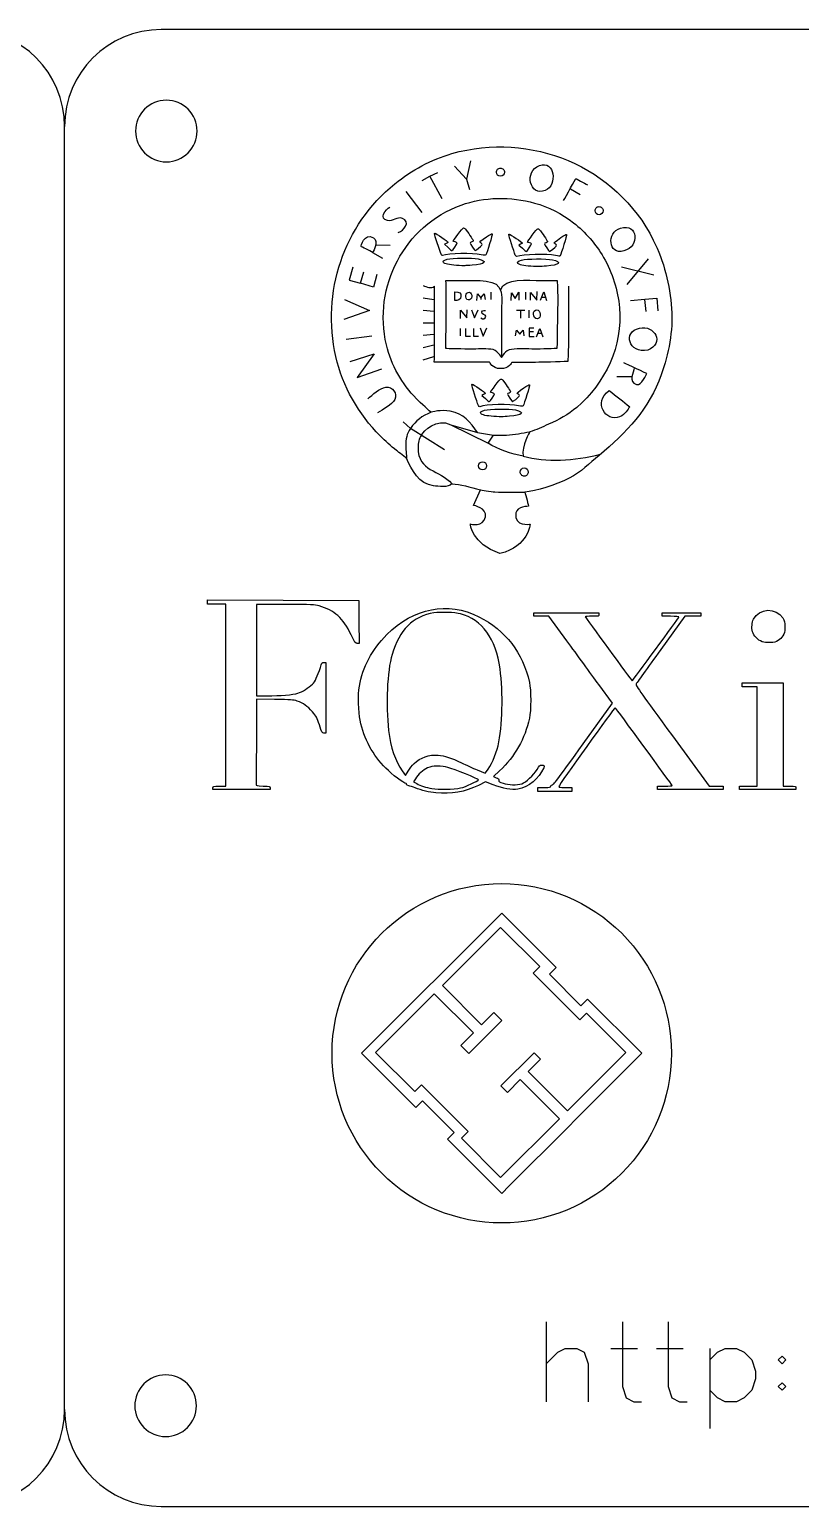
# Model space of a CAD drawing. Extents: x 0 to 398, y 0 to 77.
# Drawn here: x 97.7 to 137.8, y 0 to 76.7 of the extents above; entities that cross this region are included whole.
import ezdxf

# ---------------------------------------------------------------- set-up
doc = ezdxf.new("R2010")
doc.units = 0
doc.layers.get('0').update_dxf_attribs({"true_color": 0xffffff})

msp = doc.modelspace()

# ---------------------------------------------------------------- linework, layer by layer
at = {"color": 1, "true_color": 0xff0000}
for p, q in [((194.094, 76.7), (104.585, 76.7)), ((99.559, 5.033), (99.559, 71.667)), ((106.445, 71.43), (106.445, 71.43)), ((106.409, 5.23), (106.409, 5.23)), ((104.585, 0), (194.094, 0)), ((104.585, 0), (104.585, 0))]:
    msp.add_line(p, q, dxfattribs=at)
at = {"color": 7, "true_color": 0xffffff}
for p, q in [((120.632, 69.881), (120.433, 68.921)), ((118.133, 68.855), (118.529, 69.081)), ((118.529, 69.081), (118.948, 69.284)), ((119.162, 67.912), (118.529, 69.081)), ((119.803, 69.606), (120.433, 68.921)), ((122.404, 69.292), (122.404, 69.292)), ((117.282, 68.296), (118.109, 67.203)), ((120.433, 68.921), (120.589, 68.394)), ((125.825, 68.422), (126.327, 68.126)), ((127.526, 67.29), (127.526, 67.29)), ((115.726, 65.514), (116.473, 65.506)), ((119.384, 65.59), (119.291, 65.548)), ((119.291, 65.548), (119.474, 65.383)), ((123.242, 65.546), (123.15, 65.503)), ((123.15, 65.503), (123.333, 65.339)), ((115.558, 65.123), (116.073, 64.823)), ((119.109, 65.027), (119.11, 65.027)), ((119.913, 64.451), (119.913, 64.451)), ((122.968, 64.982), (122.968, 64.982)), ((128.771, 63.461), (129.887, 64.791)), ((114.529, 64.351), (114.344, 63.682)), ((114.344, 63.682), (114.936, 63.535)), ((114.936, 63.535), (115.094, 64.115)), ((115.776, 63.983), (115.595, 63.328)), ((123.771, 64.406), (123.771, 64.406)), ((128.482, 64.38), (130.164, 63.96)), ((115.595, 63.328), (114.936, 63.535)), ((119.822, 62.634), (119.823, 63.072)), ((120.964, 62.634), (121.007, 62.978)), ((121.007, 62.978), (121.179, 62.763)), ((121.179, 62.763), (121.35, 62.978)), ((121.35, 62.978), (121.393, 62.677)), ((121.694, 63.064), (121.694, 62.677)), ((122.75, 62.635), (122.773, 63.03)), ((122.773, 63.03), (122.959, 62.725)), ((122.959, 62.725), (123.148, 63.053)), ((123.148, 63.053), (123.146, 62.637)), ((123.495, 63.064), (123.495, 62.677)), ((123.75, 62.641), (123.75, 63.049)), ((123.75, 63.049), (124.093, 62.647)), ((124.093, 62.647), (124.096, 63.089)), ((124.282, 62.639), (124.445, 63.076)), ((124.445, 63.076), (124.581, 62.629)), ((125.726, 63.364), (125.726, 60.489)), ((114.1, 62.677), (115.393, 62.104)), ((118.176, 62.763), (118.733, 62.677)), ((120.126, 62.134), (120.456, 61.729)), ((120.456, 61.729), (120.473, 62.143)), ((120.696, 62.146), (120.844, 61.725)), ((120.844, 61.725), (121.034, 62.143)), ((121.179, 62.763), (121.179, 62.677)), ((122.251, 62.205), (122.251, 59.674)), ((124.527, 62.777), (124.334, 62.777)), ((125.169, 62.806), (125.142, 60.918)), ((128.957, 62.629), (129.701, 62.692)), ((129.676, 62.675), (129.743, 62.063)), ((129.701, 62.692), (130.31, 62.754)), ((130.31, 62.754), (130.373, 62.084)), ((115.393, 62.104), (114.057, 61.648)), ((118.176, 62.12), (118.733, 62.077)), ((118.176, 61.476), (118.733, 61.476)), ((123.024, 62.12), (123.453, 62.12)), ((123.238, 62.077), (123.242, 61.706)), ((123.667, 62.12), (123.667, 61.734)), ((114.186, 60.618), (115.516, 60.79)), ((118.176, 60.833), (118.733, 60.875)), ((120.106, 61.176), (120.106, 60.79)), ((120.385, 61.173), (120.384, 60.783)), ((120.384, 60.783), (120.64, 60.784)), ((120.801, 61.172), (120.799, 60.783)), ((120.799, 60.783), (121.056, 60.783)), ((121.143, 61.203), (121.302, 60.77)), ((121.302, 60.77), (121.486, 61.207)), ((122.981, 60.79), (123.024, 61.09)), ((123.024, 61.09), (123.195, 60.875)), ((123.195, 60.875), (123.367, 61.09)), ((123.367, 61.09), (123.41, 60.79)), ((123.905, 60.994), (123.683, 60.994)), ((123.692, 61.197), (123.685, 60.754)), ((123.685, 60.754), (123.945, 60.76)), ((123.935, 61.197), (123.692, 61.197)), ((124.075, 60.743), (124.246, 61.181)), ((124.338, 60.919), (124.14, 60.917)), ((124.246, 61.181), (124.401, 60.743)), ((114.393, 59.465), (115.635, 59.86)), ((115.635, 59.86), (114.753, 58.626)), ((118.176, 60.189), (118.733, 60.318)), ((114.753, 58.626), (116.029, 59.082)), ((118.176, 59.545), (118.733, 59.717)), ((120.449, 59.417), (119.248, 59.417)), ((128.242, 58.685), (129.009, 58.687)), ((121.321, 57.745), (121.229, 57.702)), ((121.229, 57.702), (121.412, 57.538)), ((121.047, 57.181), (121.047, 57.181)), ((117.532, 55.985), (117.146, 56.328)), ((119.611, 56.179), (121.007, 55.77)), ((119.611, 56.179), (121.565, 55.212)), ((121.85, 56.605), (121.85, 56.605)), ((119.291, 54.869), (117.532, 55.985)), ((121.007, 55.77), (121.828, 55.641)), ((121.565, 55.212), (121.828, 55.641)), ((121.828, 55.641), (122.509, 55.643)), ((121.478, 54.041), (121.478, 54.041)), ((123.638, 53.719), (123.638, 53.719)), ((120.802, 51.985), (121.158, 52.802)), ((106.984, 46.969), (106.984, 47.075)), ((106.984, 47.075), (110.909, 47.066)), ((106.984, 46.863), (106.984, 46.969)), ((107.46, 46.863), (106.984, 46.863)), ((107.936, 46.863), (107.46, 46.863)), ((107.936, 42.135), (107.936, 46.863)), ((111.015, 46.843), (109.523, 46.845)), ((109.523, 46.845), (109.523, 44.596)), ((110.909, 47.066), (114.835, 47.057)), ((114.835, 47.057), (114.844, 45.937)), ((123.921, 46.316), (123.921, 46.404)), ((123.921, 46.404), (125.614, 46.404)), ((123.921, 46.228), (123.921, 46.316)), ((124.318, 46.228), (123.921, 46.228)), ((124.715, 46.228), (124.318, 46.228)), ((125.648, 44.949), (124.715, 46.228)), ((125.614, 46.404), (127.308, 46.404)), ((127.308, 46.404), (127.308, 46.316)), ((131.772, 46.228), (130.519, 44.496)), ((130.59, 46.316), (130.59, 46.404)), ((130.59, 46.404), (131.595, 46.404)), ((130.59, 46.228), (130.59, 46.316)), ((131.034, 46.228), (130.59, 46.228)), ((131.595, 46.404), (132.601, 46.404)), ((132.186, 46.228), (131.772, 46.228)), ((132.601, 46.228), (132.186, 46.228)), ((132.601, 46.404), (132.601, 46.316)), ((132.601, 46.316), (132.601, 46.228)), ((114.844, 45.937), (114.853, 44.816)), ((114.853, 44.816), (114.756, 44.817)), ((135.78, 44.91), (135.78, 44.91)), ((113.024, 43.828), (113.123, 43.828)), ((113.123, 43.828), (113.123, 41.994)), ((109.524, 42.223), (109.524, 42.099)), ((128.01, 41.715), (127.296, 42.692)), ((134.753, 42.664), (134.753, 42.77)), ((134.753, 42.77), (135.812, 42.77)), ((134.753, 42.558), (134.753, 42.664)), ((135.142, 42.558), (134.753, 42.558)), ((135.53, 42.558), (135.142, 42.558)), ((135.53, 39.982), (135.53, 42.558)), ((135.812, 42.77), (136.871, 42.77)), ((136.871, 42.77), (136.871, 40.088)), ((107.936, 37.406), (107.936, 42.135)), ((109.524, 41.93), (109.52, 39.756)), ((109.524, 42.099), (110.045, 42.1)), ((110.468, 41.915), (109.524, 41.93)), ((113.123, 41.994), (113.123, 40.159)), ((126.494, 39.605), (128.01, 41.715)), ((113.123, 40.159), (113.026, 40.159)), ((131.122, 40.019), (133.04, 37.406)), ((135.53, 37.406), (135.53, 39.982)), ((136.871, 40.088), (136.871, 37.406)), ((117.716, 38.576), (117.716, 38.576)), ((117.095, 38.196), (117.257, 37.968)), ((117.257, 37.968), (117.398, 38.186)), ((117.784, 37.795), (117.681, 37.626)), ((117.681, 37.626), (117.846, 37.538)), ((120.992, 38.249), (121.398, 38.079)), ((121.413, 37.626), (121.053, 37.449)), ((121.398, 38.079), (121.479, 38.175)), ((121.811, 37.476), (121.413, 37.626)), ((122.153, 38.206), (121.829, 37.904)), ((121.829, 37.904), (121.974, 37.846)), ((107.266, 37.23), (107.266, 37.318)), ((107.266, 37.318), (107.266, 37.318)), ((108.748, 37.23), (107.266, 37.23)), ((107.601, 37.406), (107.936, 37.406)), ((110.23, 37.23), (108.748, 37.23)), ((110.23, 37.317), (110.23, 37.23)), ((118.847, 37.055), (118.847, 37.055)), ((120.128, 37.314), (120.128, 37.314)), ((124.132, 37.23), (124.132, 37.336)), ((124.132, 37.336), (124.468, 37.336)), ((124.132, 37.124), (124.132, 37.23)), ((124.132, 37.23), (124.132, 37.23)), ((125.015, 37.124), (124.132, 37.124)), ((125.897, 37.124), (125.015, 37.124)), ((125.562, 37.336), (125.897, 37.336)), ((125.897, 37.336), (125.897, 37.23)), ((125.897, 37.23), (125.897, 37.124)), ((130.343, 37.318), (130.343, 37.406)), ((130.343, 37.406), (130.734, 37.406)), ((130.343, 37.23), (130.343, 37.318)), ((132.054, 37.23), (130.343, 37.23)), ((133.765, 37.23), (132.054, 37.23)), ((133.04, 37.406), (133.403, 37.406)), ((133.403, 37.406), (133.765, 37.406)), ((133.765, 37.406), (133.765, 37.318)), ((133.765, 37.318), (133.765, 37.23)), ((134.612, 37.318), (134.612, 37.406)), ((134.612, 37.406), (135.071, 37.406)), ((134.612, 37.23), (134.612, 37.318)), ((136.077, 37.23), (134.612, 37.23)), ((135.071, 37.406), (135.53, 37.406)), ((137.541, 37.23), (136.077, 37.23)), ((136.871, 37.406), (137.206, 37.406)), ((137.541, 37.318), (137.541, 37.23)), ((122.262, 30.814), (118.817, 27.369)), ((125.083, 27.993), (122.262, 30.814)), ((119.179, 27.047), (122.206, 30.074)), ((122.206, 30.074), (124.241, 28.04)), ((124.241, 28.04), (123.894, 27.693)), ((123.894, 27.693), (126.319, 25.267)), ((124.736, 27.646), (125.083, 27.993)), ((126.376, 26.006), (124.736, 27.646)), ((118.449, 27.001), (114.981, 23.533)), ((118.817, 27.369), (118.449, 27.001)), ((121.214, 25.012), (119.179, 27.047)), ((115.711, 23.579), (118.761, 26.629)), ((118.761, 26.629), (120.796, 24.595)), ((126.723, 26.353), (126.376, 26.006)), ((129.543, 23.533), (126.723, 26.353)), ((121.854, 25.652), (121.214, 25.012)), ((122.27, 25.236), (121.854, 25.652)), ((126.319, 25.267), (126.667, 25.614)), ((126.667, 25.614), (128.702, 23.579)), ((120.796, 24.595), (120.134, 23.932)), ((120.55, 23.516), (122.27, 25.236)), ((120.134, 23.932), (120.55, 23.516)), ((114.981, 23.533), (117.802, 20.713)), ((117.746, 21.545), (115.711, 23.579)), ((123.941, 23.565), (122.221, 21.845)), ((123.639, 22.587), (124.279, 23.227)), ((124.279, 23.227), (123.941, 23.565)), ((128.702, 23.579), (125.674, 20.552)), ((126.098, 20.088), (129.543, 23.533)), ((131.074, 23.533), (131.074, 23.533)), ((125.674, 20.552), (123.639, 22.587)), ((118.093, 21.892), (117.746, 21.545)), ((120.519, 19.466), (118.093, 21.892)), ((122.221, 21.845), (122.559, 21.506)), ((122.559, 21.506), (123.222, 22.169)), ((123.222, 22.169), (125.257, 20.134)), ((117.802, 20.713), (118.149, 21.06)), ((118.149, 21.06), (119.789, 19.42)), ((125.257, 20.134), (122.206, 17.084)), ((125.73, 19.72), (126.098, 20.088)), ((119.789, 19.42), (119.442, 19.073)), ((120.172, 19.119), (120.519, 19.466)), ((122.655, 16.645), (125.73, 19.72)), ((119.442, 19.073), (122.262, 16.252)), ((122.206, 17.084), (120.172, 19.119)), ((122.262, 16.252), (122.655, 16.645)), ((124.574, 9.587), (124.574, 5.438)), ((128.525, 9.587), (128.525, 6.228)), ((130.896, 9.587), (130.896, 6.228)), ((124.574, 7.413), (125.167, 8.006)), ((125.167, 8.006), (125.562, 8.204)), ((125.562, 8.204), (126.155, 8.204)), ((126.155, 8.204), (126.55, 8.006)), ((126.55, 8.006), (126.747, 7.413)), ((127.933, 8.204), (129.315, 8.204)), ((130.303, 8.204), (131.686, 8.204)), ((133.069, 8.204), (133.069, 4.055)), ((133.069, 7.611), (133.464, 8.006)), ((133.464, 8.006), (133.859, 8.204)), ((133.859, 8.204), (134.452, 8.204)), ((134.452, 8.204), (134.847, 8.006)), ((134.847, 8.006), (135.242, 7.611)), ((136.823, 7.809), (136.625, 7.611)), ((137.02, 7.611), (136.823, 7.809)), ((126.747, 7.413), (126.747, 5.438)), ((135.242, 7.611), (135.44, 7.018)), ((135.44, 7.018), (135.44, 6.623)), ((136.625, 7.611), (136.823, 7.413)), ((136.823, 7.413), (137.02, 7.611)), ((128.525, 6.228), (128.723, 5.635)), ((130.896, 6.228), (131.093, 5.635)), ((135.44, 6.623), (135.242, 6.031)), ((136.823, 6.426), (136.625, 6.228)), ((136.625, 6.228), (136.823, 6.031)), ((137.02, 6.228), (136.823, 6.426)), ((136.823, 6.031), (137.02, 6.228)), ((128.723, 5.635), (129.118, 5.438)), ((129.118, 5.438), (129.513, 5.438)), ((131.093, 5.635), (131.489, 5.438)), ((131.489, 5.438), (131.884, 5.438)), ((133.464, 5.635), (133.069, 6.031)), ((133.859, 5.438), (133.464, 5.635)), ((134.452, 5.438), (133.859, 5.438)), ((134.847, 5.635), (134.452, 5.438)), ((135.242, 6.031), (134.847, 5.635))]:
    msp.add_line(p, q, dxfattribs=at)
at = {"color": 1, "true_color": 0xff0000}
for points in [[(99.559, 71.667), (99.559, 74.455), (97.318, 76.7), (94.534, 76.7)], [(104.585, 76.7), (101.801, 76.7), (99.559, 74.455), (99.559, 71.667)], [(104.845, 73.03), (104.42, 73.03), (104.013, 72.862), (103.713, 72.562)], [(105.976, 72.562), (105.676, 72.862), (105.269, 73.03), (104.845, 73.03)], [(103.713, 72.562), (103.413, 72.261), (103.245, 71.854), (103.245, 71.43)], [(106.445, 71.43), (106.445, 71.854), (106.276, 72.261), (105.976, 72.562)], [(103.245, 71.43), (103.245, 71.006), (103.413, 70.599), (103.713, 70.299)], [(105.976, 70.299), (106.276, 70.599), (106.445, 71.006), (106.445, 71.43)], [(103.713, 70.299), (104.013, 69.999), (104.42, 69.83), (104.845, 69.83)], [(104.845, 69.83), (105.269, 69.83), (105.676, 69.999), (105.976, 70.299)], [(103.678, 6.362), (103.378, 6.062), (103.209, 5.655), (103.209, 5.23)], [(104.809, 6.83), (104.385, 6.83), (103.978, 6.662), (103.678, 6.362)], [(105.941, 6.362), (105.641, 6.662), (105.234, 6.83), (104.809, 6.83)], [(106.409, 5.23), (106.409, 5.655), (106.241, 6.062), (105.941, 6.362)], [(94.534, 0), (97.318, 0), (99.559, 2.245), (99.559, 5.033)], [(99.559, 5.033), (99.559, 2.245), (101.801, 0), (104.585, 0)], [(103.209, 5.23), (103.209, 4.806), (103.378, 4.399), (103.678, 4.099)], [(105.941, 4.099), (106.241, 4.399), (106.409, 4.806), (106.409, 5.23)], [(103.678, 4.099), (103.978, 3.799), (104.385, 3.63), (104.809, 3.63)], [(104.809, 3.63), (105.234, 3.63), (105.641, 3.799), (105.941, 4.099)]]:
    msp.add_open_spline(points, degree=3, dxfattribs=at)
at = {"color": 7, "true_color": 0xffffff}
for points in [[(119.677, 70.259), (123.748, 71.429), (128.216, 69.603), (130.134, 65.766)], [(116.717, 68.692), (117.581, 69.39), (118.607, 69.951), (119.677, 70.259)], [(124.225, 69.639), (125.013, 69.939), (125.176, 68.608), (124.525, 68.341)], [(121.987, 69.292), (121.987, 69.349), (122.009, 69.403), (122.048, 69.443)], [(122.196, 69.078), (122.08, 69.078), (121.987, 69.174), (121.987, 69.292)], [(122.048, 69.443), (122.087, 69.483), (122.14, 69.506), (122.196, 69.506)], [(122.196, 69.506), (122.251, 69.506), (122.304, 69.483), (122.343, 69.443)], [(122.404, 69.292), (122.404, 69.174), (122.311, 69.078), (122.196, 69.078)], [(122.343, 69.443), (122.382, 69.403), (122.404, 69.349), (122.404, 69.292)], [(124.525, 68.341), (123.724, 68.013), (123.395, 69.333), (124.225, 69.639)], [(113.646, 59.717), (112.908, 63.058), (114.032, 66.526), (116.717, 68.692)], [(125.469, 67.826), (125.603, 68.029), (126.113, 68.964), (126.113, 68.964)], [(126.113, 68.964), (126.113, 68.964), (126.57, 68.717), (126.713, 68.641)], [(116.273, 60.318), (115.56, 63.335), (117.209, 66.514), (120.149, 67.581)], [(120.149, 67.581), (121.356, 68.019), (122.736, 68.028), (123.967, 67.691)], [(123.967, 67.691), (124.69, 67.493), (125.395, 67.128), (125.984, 66.667)], [(127.17, 67.442), (127.209, 67.482), (127.262, 67.504), (127.318, 67.504)], [(127.318, 67.504), (127.373, 67.504), (127.426, 67.482), (127.465, 67.442)], [(116.331, 66.776), (115.858, 66.869), (116.226, 67.36), (116.459, 67.482)], [(117.101, 66.892), (116.834, 66.994), (116.592, 66.724), (116.331, 66.776)], [(116.888, 66.153), (117.17, 66.248), (117.556, 66.719), (117.101, 66.892)], [(127.109, 67.29), (127.109, 67.347), (127.131, 67.401), (127.17, 67.442)], [(127.318, 67.076), (127.202, 67.076), (127.109, 67.172), (127.109, 67.29)], [(127.526, 67.29), (127.526, 67.172), (127.433, 67.076), (127.318, 67.076)], [(127.465, 67.442), (127.504, 67.401), (127.526, 67.347), (127.526, 67.29)], [(114.955, 65.429), (114.955, 65.429), (115.1, 66.173), (115.611, 65.884)], [(118.771, 66.086), (118.771, 66.108), (118.781, 66.126), (118.793, 66.126)], [(119.11, 65.027), (119.035, 65.222), (118.771, 66.049), (118.771, 66.086)], [(118.793, 66.126), (118.83, 66.126), (119.476, 65.68), (119.476, 65.655)], [(119.745, 65.708), (119.745, 65.715), (119.852, 65.872), (119.982, 66.058)], [(119.982, 66.058), (120.128, 66.264), (120.243, 66.395), (120.278, 66.395)], [(120.278, 66.395), (120.31, 66.395), (120.373, 66.346), (120.417, 66.286)], [(120.417, 66.286), (120.595, 66.045), (120.786, 65.754), (120.786, 65.723)], [(121.77, 66.096), (121.794, 66.072), (121.494, 65.094), (121.432, 64.996)], [(121.476, 65.941), (121.622, 66.042), (121.754, 66.111), (121.77, 66.096)], [(122.629, 66.041), (122.629, 66.063), (122.64, 66.081), (122.652, 66.081)], [(122.968, 64.982), (122.894, 65.178), (122.629, 66.004), (122.629, 66.041)], [(122.652, 66.081), (122.688, 66.081), (123.335, 65.636), (123.335, 65.611)], [(123.603, 65.663), (123.603, 65.67), (123.71, 65.828), (123.841, 66.013)], [(123.841, 66.013), (123.987, 66.22), (124.101, 66.35), (124.137, 66.35)], [(124.137, 66.35), (124.169, 66.35), (124.232, 66.301), (124.276, 66.241)], [(124.276, 66.241), (124.454, 66.001), (124.645, 65.709), (124.645, 65.679)], [(125.628, 66.052), (125.653, 66.027), (125.352, 65.049), (125.29, 64.952)], [(125.335, 65.897), (125.481, 65.997), (125.613, 66.067), (125.628, 66.052)], [(125.984, 66.667), (126.616, 66.172), (127.153, 65.563), (127.553, 64.865)], [(128.601, 65.2), (127.799, 64.982), (127.69, 66.159), (128.429, 66.382)], [(128.429, 66.382), (129.349, 66.66), (129.452, 65.431), (128.601, 65.2)], [(115.558, 65.123), (115.422, 65.202), (114.955, 65.429), (114.955, 65.429)], [(115.611, 65.884), (115.874, 65.698), (115.622, 65.218), (115.558, 65.123)], [(119.476, 65.655), (119.476, 65.643), (119.434, 65.614), (119.384, 65.59)], [(119.474, 65.383), (119.575, 65.293), (119.667, 65.219), (119.679, 65.219)], [(119.679, 65.219), (119.708, 65.219), (119.946, 65.576), (119.946, 65.619)], [(119.846, 65.672), (119.79, 65.685), (119.745, 65.7), (119.745, 65.708)], [(119.946, 65.619), (119.946, 65.636), (119.901, 65.66), (119.846, 65.672)], [(120.702, 65.669), (120.656, 65.658), (120.618, 65.632), (120.618, 65.612)], [(120.618, 65.612), (120.618, 65.573), (120.854, 65.219), (120.881, 65.219)], [(120.786, 65.723), (120.786, 65.705), (120.748, 65.681), (120.702, 65.669)], [(120.881, 65.219), (120.916, 65.219), (121.185, 65.441), (121.223, 65.501)], [(121.139, 65.634), (121.088, 65.654), (121.18, 65.738), (121.476, 65.941)], [(121.223, 65.501), (121.262, 65.564), (121.244, 65.592), (121.139, 65.634)], [(123.335, 65.611), (123.335, 65.599), (123.293, 65.569), (123.242, 65.546)], [(123.333, 65.339), (123.433, 65.248), (123.526, 65.175), (123.538, 65.175)], [(123.538, 65.175), (123.566, 65.175), (123.805, 65.532), (123.805, 65.574)], [(123.704, 65.628), (123.649, 65.64), (123.603, 65.656), (123.603, 65.663)], [(123.805, 65.574), (123.805, 65.592), (123.76, 65.616), (123.704, 65.628)], [(124.561, 65.625), (124.514, 65.613), (124.477, 65.588), (124.477, 65.568)], [(124.477, 65.568), (124.477, 65.529), (124.713, 65.174), (124.739, 65.174)], [(124.645, 65.679), (124.645, 65.661), (124.607, 65.637), (124.561, 65.625)], [(124.739, 65.174), (124.774, 65.174), (125.044, 65.396), (125.081, 65.456)], [(124.997, 65.59), (124.947, 65.61), (125.039, 65.693), (125.335, 65.897)], [(125.081, 65.456), (125.121, 65.519), (125.103, 65.548), (124.997, 65.59)], [(130.134, 65.766), (130.683, 64.669), (131.002, 63.427), (131.085, 62.205)], [(119.183, 64.96), (119.16, 64.951), (119.127, 64.981), (119.109, 65.027)], [(119.239, 64.6), (119.182, 64.669), (119.225, 64.705), (119.435, 64.77)], [(121.189, 65.008), (120.762, 65.107), (119.487, 65.076), (119.183, 64.96)], [(119.913, 64.451), (119.53, 64.478), (119.297, 64.53), (119.239, 64.6)], [(119.435, 64.77), (119.681, 64.846), (120.725, 64.857), (121.038, 64.788)], [(120.349, 64.434), (120.303, 64.429), (120.107, 64.436), (119.913, 64.451)], [(120.734, 64.462), (120.569, 64.452), (120.396, 64.439), (120.349, 64.434)], [(121.038, 64.788), (121.555, 64.673), (121.397, 64.505), (120.734, 64.462)], [(121.432, 64.996), (121.414, 64.968), (121.35, 64.971), (121.189, 65.008)], [(123.042, 64.915), (123.019, 64.906), (122.985, 64.936), (122.968, 64.982)], [(123.097, 64.556), (123.041, 64.624), (123.083, 64.661), (123.293, 64.726)], [(125.048, 64.964), (124.621, 65.063), (123.345, 65.032), (123.042, 64.915)], [(123.771, 64.406), (123.388, 64.434), (123.156, 64.486), (123.097, 64.556)], [(123.293, 64.726), (123.54, 64.801), (124.584, 64.813), (124.897, 64.743)], [(124.897, 64.743), (125.413, 64.629), (125.256, 64.46), (124.593, 64.418)], [(125.29, 64.952), (125.272, 64.923), (125.208, 64.927), (125.048, 64.964)], [(127.553, 64.865), (128.005, 64.075), (128.292, 63.155), (128.379, 62.248)], [(119.367, 63.671), (119.367, 63.671), (119.944, 63.673), (120.106, 63.664)], [(119.377, 62.72), (119.377, 62.93), (119.367, 63.671), (119.367, 63.671)], [(120.106, 63.664), (120.399, 63.648), (121.891, 63.792), (122.114, 63.32)], [(122.192, 63.171), (122.444, 63.834), (123.562, 63.664), (124.354, 63.664)], [(124.208, 64.39), (124.162, 64.385), (123.965, 64.392), (123.771, 64.406)], [(124.593, 64.418), (124.427, 64.407), (124.254, 64.395), (124.208, 64.39)], [(124.354, 63.664), (124.529, 63.664), (125.141, 63.66), (125.141, 63.66)], [(118.176, 63.407), (118.363, 63.327), (118.599, 63.235), (118.776, 63.364)], [(118.776, 60.575), (118.78, 61.462), (118.776, 62.477), (118.776, 63.364)], [(119.823, 63.072), (120.083, 63.097), (120.144, 62.997), (120.146, 62.853)], [(120.587, 62.663), (120.374, 62.597), (120.315, 62.996), (120.512, 63.051)], [(120.512, 63.051), (120.724, 63.111), (120.781, 62.724), (120.587, 62.663)], [(122.114, 63.32), (122.329, 63.005), (122.251, 62.57), (122.251, 62.205)], [(125.141, 63.66), (125.141, 63.66), (125.171, 62.999), (125.169, 62.806)], [(119.361, 60.131), (119.361, 60.131), (119.377, 61.941), (119.377, 62.72)], [(120.146, 62.853), (120.15, 62.633), (119.963, 62.63), (119.822, 62.634)], [(120.119, 61.69), (120.117, 61.716), (120.126, 62.134), (120.126, 62.134)], [(121.222, 62.034), (121.234, 62.146), (121.42, 62.104), (121.42, 62.104)], [(124.119, 61.682), (123.84, 61.679), (123.843, 62.141), (124.093, 62.149)], [(124.093, 62.149), (124.287, 62.154), (124.35, 61.684), (124.119, 61.682)], [(128.379, 62.248), (128.565, 60.307), (127.622, 58.314), (126.155, 57.076)], [(131.085, 62.205), (131.164, 61.061), (130.928, 59.848), (130.545, 58.773)], [(121.179, 61.734), (121.269, 61.622), (121.432, 61.675), (121.433, 61.81)], [(121.433, 61.81), (121.435, 61.913), (121.205, 61.886), (121.222, 62.034)], [(129.416, 61.196), (130.203, 61.378), (130.735, 60.399), (129.845, 60.047)], [(125.142, 60.918), (125.139, 60.725), (125.13, 60.137), (125.13, 60.137)], [(129.845, 60.047), (128.855, 59.871), (128.52, 60.988), (129.416, 61.196)], [(117.832, 57.529), (117.083, 58.288), (116.518, 59.278), (116.273, 60.318)], [(118.76, 59.419), (118.76, 59.419), (118.774, 60.311), (118.776, 60.575)], [(120.664, 60.103), (120.408, 60.103), (119.361, 60.131), (119.361, 60.131)], [(121.694, 60.094), (121.363, 60.144), (120.998, 60.103), (120.664, 60.103)], [(122.251, 59.674), (122.251, 59.674), (122.01, 60.093), (121.694, 60.094)], [(122.766, 60.089), (122.427, 60.056), (122.251, 59.674), (122.251, 59.674)], [(123.967, 60.103), (123.58, 60.103), (123.148, 60.156), (122.766, 60.089)], [(125.13, 60.137), (125.13, 60.137), (124.211, 60.103), (123.967, 60.103)], [(125.726, 60.489), (125.726, 60.256), (125.696, 59.458), (125.696, 59.458)], [(115.945, 55.598), (114.839, 56.709), (113.985, 58.181), (113.646, 59.717)], [(119.248, 59.417), (119.111, 59.417), (118.76, 59.419), (118.76, 59.419)], [(121.631, 59.43), (121.631, 59.43), (120.804, 59.417), (120.449, 59.417)], [(122.187, 59.09), (121.768, 59.088), (121.631, 59.43), (121.631, 59.43)], [(122.779, 59.409), (122.779, 59.409), (122.653, 59.085), (122.187, 59.09)], [(124.182, 59.417), (123.788, 59.417), (122.779, 59.409), (122.779, 59.409)], [(125.696, 59.458), (125.696, 59.458), (124.492, 59.417), (124.182, 59.417)], [(129.792, 58.838), (129.792, 58.838), (128.786, 59.312), (128.602, 59.386)], [(129.147, 59.138), (129.096, 58.876), (128.818, 58.411), (129.263, 58.264)], [(121.92, 58.212), (122.066, 58.419), (122.18, 58.549), (122.216, 58.549)], [(122.216, 58.549), (122.248, 58.549), (122.311, 58.5), (122.355, 58.44)], [(122.355, 58.44), (122.533, 58.2), (122.724, 57.909), (122.724, 57.878)], [(130.545, 58.773), (129.914, 57.001), (128.737, 55.756), (127.318, 54.586)], [(129.263, 58.264), (129.522, 58.178), (129.792, 58.838), (129.792, 58.838)], [(115.301, 57.529), (115.557, 57.732), (115.913, 58.07), (116.245, 58.12)], [(116.245, 58.12), (116.578, 58.17), (116.876, 57.801), (116.709, 57.49)], [(118.591, 56.822), (118.591, 56.822), (118.031, 57.328), (117.832, 57.529)], [(120.708, 58.24), (120.708, 58.262), (120.719, 58.281), (120.731, 58.281)], [(121.047, 57.181), (120.973, 57.377), (120.708, 58.203), (120.708, 58.24)], [(120.731, 58.281), (120.767, 58.281), (121.414, 57.835), (121.414, 57.81)], [(121.414, 57.81), (121.414, 57.798), (121.372, 57.768), (121.321, 57.745)], [(121.412, 57.538), (121.512, 57.448), (121.605, 57.374), (121.617, 57.374)], [(121.617, 57.374), (121.645, 57.374), (121.884, 57.731), (121.884, 57.773)], [(121.682, 57.862), (121.682, 57.869), (121.789, 58.027), (121.92, 58.212)], [(121.783, 57.827), (121.728, 57.839), (121.682, 57.855), (121.682, 57.862)], [(121.884, 57.773), (121.884, 57.791), (121.839, 57.815), (121.783, 57.827)], [(122.64, 57.824), (122.593, 57.812), (122.556, 57.787), (122.556, 57.767)], [(122.556, 57.767), (122.556, 57.728), (122.792, 57.374), (122.818, 57.374)], [(122.724, 57.878), (122.724, 57.86), (122.686, 57.836), (122.64, 57.824)], [(122.818, 57.374), (122.853, 57.374), (123.123, 57.595), (123.16, 57.655)], [(123.076, 57.789), (123.026, 57.809), (123.118, 57.892), (123.414, 58.096)], [(123.16, 57.655), (123.2, 57.718), (123.182, 57.747), (123.076, 57.789)], [(123.707, 58.251), (123.732, 58.226), (123.431, 57.248), (123.369, 57.151)], [(123.414, 58.096), (123.56, 58.196), (123.692, 58.266), (123.707, 58.251)], [(128.386, 56.589), (127.683, 56.286), (126.967, 57.341), (127.845, 57.948)], [(127.845, 57.948), (128.213, 57.672), (128.583, 57.369), (128.907, 57.105)], [(116.709, 57.49), (116.556, 57.204), (116.086, 56.967), (115.816, 56.8)], [(118.591, 56.822), (118.124, 56.63), (117.798, 56.388), (117.532, 55.985)], [(119.591, 56.873), (119.13, 56.986), (118.591, 56.822), (118.591, 56.822)], [(121.007, 55.77), (120.612, 56.285), (120.3, 56.771), (119.591, 56.873)], [(121.121, 57.114), (121.098, 57.105), (121.064, 57.135), (121.047, 57.181)], [(121.176, 56.755), (121.12, 56.823), (121.162, 56.86), (121.372, 56.925)], [(123.127, 57.163), (122.7, 57.262), (121.424, 57.231), (121.121, 57.114)], [(121.372, 56.925), (121.619, 57), (122.663, 57.012), (122.976, 56.943)], [(122.976, 56.943), (123.492, 56.828), (123.335, 56.659), (122.672, 56.617)], [(123.369, 57.151), (123.351, 57.123), (123.287, 57.126), (123.127, 57.163)], [(126.155, 57.076), (125.717, 56.706), (125.223, 56.429), (124.695, 56.203)], [(128.907, 57.105), (128.794, 56.972), (128.691, 56.72), (128.386, 56.589)], [(118.09, 55.641), (118.209, 55.825), (118.866, 56.559), (119.611, 56.179)], [(121.85, 56.605), (121.467, 56.633), (121.235, 56.685), (121.176, 56.755)], [(122.287, 56.589), (122.241, 56.584), (122.044, 56.591), (121.85, 56.605)], [(122.672, 56.617), (122.506, 56.607), (122.333, 56.594), (122.287, 56.589)], [(124.695, 56.203), (124.376, 56.051), (124.03, 55.901), (123.722, 55.811)], [(116.803, 54.835), (116.499, 55.069), (116.214, 55.327), (115.945, 55.598)], [(117.532, 55.985), (117.323, 55.726), (117.276, 55.414), (117.275, 55.084)], [(118.09, 55.641), (117.968, 55.462), (117.921, 55.215), (117.918, 54.998)], [(122.509, 55.643), (122.944, 55.642), (123.318, 55.754), (123.722, 55.81)], [(123.722, 55.811), (123.722, 55.811), (123.28, 55.073), (123.377, 54.542)], [(117.318, 54.433), (117.318, 54.433), (116.895, 54.764), (116.803, 54.835)], [(117.275, 55.084), (117.274, 54.97), (117.318, 54.433), (117.318, 54.433)], [(117.918, 54.998), (117.903, 53.733), (119.043, 53.852), (119.677, 53.11)], [(123.377, 54.542), (122.785, 54.669), (122.043, 54.885), (121.565, 55.212)], [(123.377, 54.542), (124.563, 54.217), (126.008, 54.293), (127.389, 54.64)], [(127.318, 54.586), (126.8, 54.158), (126.392, 53.713), (125.769, 53.402)], [(118.724, 53.004), (117.951, 53.102), (117.578, 53.831), (117.318, 54.433)], [(121.061, 54.041), (121.061, 54.159), (121.154, 54.255), (121.269, 54.255)], [(121.269, 53.827), (121.154, 53.827), (121.061, 53.923), (121.061, 54.041)], [(121.269, 54.255), (121.385, 54.255), (121.478, 54.159), (121.478, 54.041)], [(121.478, 54.041), (121.478, 53.923), (121.385, 53.827), (121.269, 53.827)], [(123.221, 53.719), (123.221, 53.838), (123.315, 53.933), (123.43, 53.933)], [(123.282, 53.568), (123.243, 53.608), (123.221, 53.663), (123.221, 53.719)], [(123.43, 53.933), (123.545, 53.933), (123.638, 53.838), (123.638, 53.719)], [(123.638, 53.719), (123.638, 53.663), (123.616, 53.608), (123.577, 53.568)], [(119.677, 53.11), (119.48, 52.901), (118.962, 52.974), (118.724, 53.004)], [(119.677, 53.11), (120.129, 53.091), (120.595, 52.941), (121.158, 52.802)], [(123.43, 53.505), (123.375, 53.505), (123.321, 53.528), (123.282, 53.568)], [(123.577, 53.568), (123.538, 53.528), (123.485, 53.505), (123.43, 53.505)], [(125.769, 53.402), (125.024, 53.03), (124.05, 52.719), (123.453, 52.681)], [(121.158, 52.802), (121.158, 52.802), (121.709, 52.699), (121.908, 52.685)], [(121.908, 52.685), (122.424, 52.649), (122.935, 52.681), (123.453, 52.681)], [(123.453, 52.681), (123.505, 52.525), (123.657, 51.94), (123.657, 51.94)], [(120.632, 51.024), (120.632, 51.024), (121.304, 50.839), (121.412, 51.394)], [(121.412, 51.394), (121.501, 51.856), (120.802, 51.985), (120.802, 51.985)], [(122.996, 51.598), (122.876, 50.857), (123.734, 51.016), (123.734, 51.016)], [(123.657, 51.94), (123.657, 51.94), (123.054, 51.941), (122.996, 51.598)], [(122.165, 49.484), (120.689, 50.005), (120.632, 51.024), (120.632, 51.024)], [(123.734, 51.016), (123.734, 51.016), (123.681, 49.873), (122.165, 49.484)], [(112.781, 46.765), (112.52, 46.836), (112.428, 46.841), (111.015, 46.843)], [(116.297, 45.277), (117.689, 46.67), (119.476, 47.017), (121.076, 46.205)], [(114.441, 45.269), (114.022, 46.141), (113.571, 46.546), (112.781, 46.765)], [(118.744, 46.405), (117.644, 46.228), (116.94, 45.528), (116.567, 44.243)], [(120.128, 46.353), (119.829, 46.432), (119.083, 46.46), (118.744, 46.405)], [(122.174, 43.499), (121.954, 45.065), (121.241, 46.06), (120.128, 46.353)], [(121.076, 46.205), (122.451, 45.508), (123.366, 44.318), (123.697, 42.797)], [(126.955, 46.228), (126.761, 46.228), (126.602, 46.218), (126.602, 46.207)], [(126.602, 46.207), (126.602, 46.176), (129.001, 42.895), (129.032, 42.884)], [(127.308, 46.316), (127.308, 46.228), (127.308, 46.228), (126.955, 46.228)], [(129.032, 42.884), (129.056, 42.875), (131.44, 46.116), (131.466, 46.193)], [(131.466, 46.193), (131.473, 46.214), (131.307, 46.228), (131.034, 46.228)], [(135.285, 45.427), (135.23, 45.624), (135.252, 45.924), (135.333, 46.081)], [(135.333, 46.081), (135.634, 46.663), (136.508, 46.698), (136.852, 46.141)], [(136.852, 46.141), (136.949, 45.984), (136.959, 45.942), (136.959, 45.663)], [(114.756, 44.817), (114.666, 44.818), (114.641, 44.854), (114.441, 45.269)], [(114.869, 42.597), (115.036, 43.594), (115.516, 44.497), (116.297, 45.277)], [(135.78, 44.91), (135.563, 44.99), (135.343, 45.219), (135.285, 45.427)], [(136.959, 45.663), (136.959, 45.389), (136.949, 45.343), (136.861, 45.211)], [(109.523, 44.596), (109.524, 43.359), (109.524, 42.291), (109.524, 42.223)], [(127.296, 42.692), (126.903, 43.23), (126.161, 44.245), (125.648, 44.949)], [(130.519, 44.496), (129.83, 43.544), (129.253, 42.735), (129.236, 42.699)], [(136.203, 44.861), (136.027, 44.856), (135.882, 44.873), (135.78, 44.91)], [(136.617, 44.967), (136.493, 44.885), (136.428, 44.868), (136.203, 44.861)], [(136.861, 45.211), (136.808, 45.13), (136.698, 45.02), (136.617, 44.967)], [(112.844, 43.573), (112.92, 43.81), (112.933, 43.828), (113.024, 43.828)], [(116.567, 44.243), (116.309, 43.353), (116.233, 41.653), (116.389, 40.304)], [(112.443, 42.711), (112.561, 42.821), (112.701, 43.122), (112.844, 43.573)], [(122.069, 39.504), (122.302, 40.511), (122.348, 42.257), (122.174, 43.499)], [(110.045, 42.1), (110.787, 42.102), (111.408, 42.154), (111.679, 42.238)], [(111.679, 42.238), (111.907, 42.309), (112.222, 42.503), (112.443, 42.711)], [(114.905, 40.829), (114.814, 41.246), (114.795, 42.155), (114.869, 42.597)], [(123.697, 42.797), (123.787, 42.382), (123.788, 41.354), (123.698, 40.935)], [(129.236, 42.699), (129.21, 42.645), (129.555, 42.154), (131.122, 40.019)], [(111.643, 41.824), (111.436, 41.892), (111.314, 41.901), (110.468, 41.915)], [(112.434, 41.267), (112.167, 41.573), (111.958, 41.72), (111.643, 41.824)], [(128.155, 41.482), (128.119, 41.504), (125.226, 37.463), (125.226, 37.391)], [(131.113, 37.44), (131.097, 37.488), (128.189, 41.461), (128.155, 41.482)], [(112.795, 40.584), (112.67, 40.979), (112.645, 41.026), (112.434, 41.267)], [(116.244, 38.337), (115.565, 39.021), (115.12, 39.85), (114.905, 40.829)], [(123.698, 40.935), (123.471, 39.878), (122.941, 38.942), (122.153, 38.206)], [(113.026, 40.159), (112.933, 40.16), (112.923, 40.178), (112.795, 40.584)], [(116.389, 40.304), (116.493, 39.413), (116.728, 38.709), (117.095, 38.196)], [(109.52, 39.756), (109.518, 38.561), (109.514, 37.547), (109.512, 37.503)], [(121.479, 38.175), (121.691, 38.426), (121.959, 39.03), (122.069, 39.504)], [(124.891, 37.483), (124.962, 37.492), (125.262, 37.889), (126.494, 39.605)], [(117.398, 38.186), (117.475, 38.305), (117.618, 38.481), (117.716, 38.576)], [(117.716, 38.576), (118.045, 38.897), (118.484, 39.053), (118.953, 39.017)], [(118.41, 38.353), (118.168, 38.24), (117.925, 38.023), (117.784, 37.795)], [(118.928, 38.444), (118.655, 38.446), (118.582, 38.433), (118.41, 38.353)], [(119.457, 38.383), (119.341, 38.415), (119.102, 38.442), (118.928, 38.444)], [(118.953, 39.017), (119.29, 38.992), (119.653, 38.873), (120.18, 38.616)], [(121.052, 37.742), (121.064, 37.781), (119.791, 38.293), (119.457, 38.383)], [(120.18, 38.616), (120.404, 38.508), (120.769, 38.343), (120.992, 38.249)], [(124.44, 38.364), (124.188, 37.782), (123.669, 37.354), (123.095, 37.255)], [(124.097, 38.274), (124.217, 38.465), (124.255, 38.5), (124.339, 38.5)], [(124.339, 38.5), (124.47, 38.5), (124.488, 38.476), (124.44, 38.364)], [(117.291, 37.547), (117.186, 37.547), (116.556, 38.022), (116.244, 38.337)], [(120.128, 37.314), (120.371, 37.368), (121.031, 37.673), (121.052, 37.742)], [(121.974, 37.846), (122.085, 37.801), (122.117, 37.77), (122.111, 37.714)], [(122.111, 37.714), (122.105, 37.654), (122.143, 37.627), (122.333, 37.56)], [(123.301, 37.535), (123.518, 37.608), (123.902, 37.965), (124.097, 38.274)], [(107.266, 37.318), (107.266, 37.406), (107.267, 37.406), (107.601, 37.406)], [(109.512, 37.503), (109.508, 37.427), (109.52, 37.424), (109.869, 37.414)], [(109.869, 37.414), (110.226, 37.404), (110.23, 37.403), (110.23, 37.317)], [(117.322, 37.499), (117.322, 37.526), (117.308, 37.547), (117.291, 37.547)], [(117.436, 37.428), (117.373, 37.44), (117.322, 37.472), (117.322, 37.499)], [(117.775, 37.315), (117.651, 37.364), (117.498, 37.415), (117.436, 37.428)], [(118.847, 37.055), (118.5, 37.09), (118.086, 37.19), (117.775, 37.315)], [(117.846, 37.538), (118.054, 37.427), (118.318, 37.341), (118.64, 37.28)], [(118.64, 37.28), (118.959, 37.219), (119.785, 37.238), (120.128, 37.314)], [(121.053, 37.449), (120.363, 37.109), (119.619, 36.976), (118.847, 37.055)], [(123.095, 37.255), (122.777, 37.201), (122.344, 37.276), (121.811, 37.476)], [(122.333, 37.56), (122.617, 37.46), (123.048, 37.448), (123.301, 37.535)], [(124.468, 37.336), (124.776, 37.336), (124.803, 37.341), (124.803, 37.404)], [(124.803, 37.404), (124.803, 37.45), (124.831, 37.476), (124.891, 37.483)], [(125.226, 37.391), (125.226, 37.345), (125.281, 37.336), (125.562, 37.336)], [(130.734, 37.406), (130.97, 37.406), (131.12, 37.42), (131.113, 37.44)], [(137.206, 37.406), (137.54, 37.406), (137.541, 37.406), (137.541, 37.318)], [(113.451, 23.533), (113.451, 28.4), (117.396, 32.345), (122.262, 32.345)], [(122.262, 32.345), (124.599, 32.345), (126.841, 31.416), (128.493, 29.764)], [(128.493, 29.764), (130.146, 28.111), (131.074, 25.87), (131.074, 23.533)], [(116.032, 17.302), (114.379, 18.955), (113.451, 21.196), (113.451, 23.533)], [(131.074, 23.533), (131.074, 21.196), (130.146, 18.955), (128.493, 17.302)], [(122.262, 14.721), (119.925, 14.721), (117.684, 15.65), (116.032, 17.302)], [(128.493, 17.302), (126.841, 15.65), (124.599, 14.721), (122.262, 14.721)]]:
    msp.add_open_spline(points, degree=3, dxfattribs=at)

doc.saveas('drawing.dxf')
